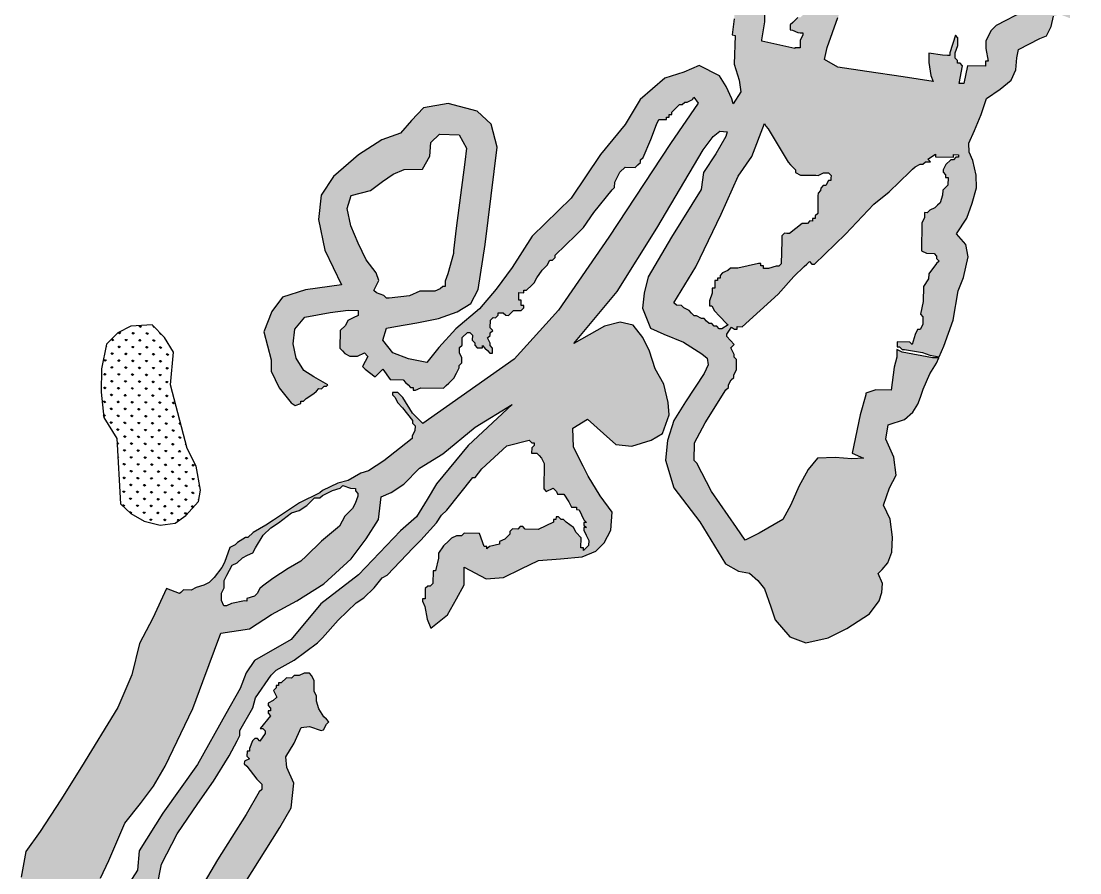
# Model space of a CAD drawing. Header units: metres. Extents: x 266352 to 301042, y 2101789 to 2138568.
# Drawn here: x 288104 to 289769, y 2123890 to 2125230 of the extents above; entities that cross this region are included whole.
import ezdxf

# ---------------------------------------------------------------- set-up
doc = ezdxf.new("R2010")
doc.units = ezdxf.units.M
doc.layers.add('MANGROOVE BUFFER ZONE', color=120, linetype='Continuous')
pattern_1 = [(90, (-71.821667, -6.126432), (-0.0179605122, 0.0179605122), [0.0047625, -0.0311585245]), (45, (-71.821667, -6.126432), (-0.017960512, 0.017960512), [0.0047625, -0.0206375]), (135, (-71.821667, -6.126432), (-0.017960512, -0.017960512), [0.0047625, -0.0206375])]

# ---------------------------------------------------------------- blocks, each defined once
blk = doc.blocks.new('A$Ccdb33366')
at = {"layer": 'MANGROOVE BUFFER ZONE'}
h = blk.add_hatch(dxfattribs=at)
h.set_pattern_fill('GRASS', color=256, scale=0.001)
h.set_pattern_definition(pattern_1)
h.paths.add_polyline_path([(9.5217, 14.2288), (9.5151, 14.2753), (9.4969, 14.3117), (9.5116, 14.357), (9.529, 14.39), (9.5222, 14.4375), (9.5005, 14.484), (9.5055, 14.5214), (9.5481, 14.5357), (9.5693, 14.5554), (9.5825, 14.5757), (9.5891, 14.5944), (9.5957, 14.6156), (9.6123, 14.6556), (9.629, 14.6839), (9.6347, 14.6978), (9.6183, 14.6978), (9.5389, 14.7111), (9.5257, 14.7177), (9.5257, 14.6978), (9.519, 14.6713), (9.5124, 14.6118), (9.4727, 14.6118), (9.4462, 14.6029), (9.4462, 14.5985), (9.433, 14.5456), (9.4131, 14.4462), (9.4429, 14.433), (9.4124, 14.431), (9.3697, 14.4338), (9.3231, 14.431), (9.2993, 14.4015), (9.2756, 14.3569), (9.2556, 14.3085), (9.2357, 14.2705), (9.1749, 14.2334), (9.1384, 14.2145), (9.1153, 14.2476), (9.0491, 14.3403), (9.0093, 14.4131), (9.0027, 14.4198), (9.0027, 14.4661), (9.0292, 14.5191), (9.0822, 14.6051), (9.0888, 14.6118), (9.0888, 14.6184), (9.0954, 14.6316), (9.102, 14.6382), (9.102, 14.6449), (9.1086, 14.6581), (9.1086, 14.6846), (9.102, 14.6912), (9.102, 14.6978), (9.0932, 14.7155), (9.102, 14.7243), (9.0822, 14.7442), (9.0822, 14.7508), (9.0944, 14.7691), (9.102, 14.764), (9.1086, 14.764), (9.1086, 14.7707), (9.1219, 14.7707), (9.2145, 14.8567), (9.2543, 14.9031), (9.2807, 14.9296), (9.2874, 14.9362), (9.294, 14.9428), (9.3006, 14.9362), (9.3072, 14.9362), (9.3867, 15.0156), (9.4595, 15.0951), (9.4992, 15.1282), (9.5257, 15.1547), (9.5521, 15.1811), (9.5588, 15.1878), (9.5654, 15.1944), (9.5786, 15.201), (9.5852, 15.201), (9.5919, 15.2076), (9.6051, 15.2076), (9.5985, 15.2142), (9.6183, 15.2275), (9.6183, 15.2209), (9.6647, 15.2209), (9.6647, 15.2275), (9.6779, 15.2275), (9.6779, 15.2209), (9.6713, 15.2209), (9.6647, 15.2142), (9.6581, 15.2142), (9.6448, 15.201), (9.6382, 15.1878), (9.6382, 15.1811), (9.6448, 15.1745), (9.6448, 15.1679), (9.6514, 15.1679), (9.6514, 15.148), (9.6382, 15.1348), (9.6382, 15.1216), (9.6316, 15.1017), (9.625, 15.0951), (9.6183, 15.0884), (9.6051, 15.0818), (9.5985, 15.0752), (9.5919, 15.0752), (9.5919, 15.062), (9.5852, 15.0487), (9.5852, 14.9759), (9.5985, 14.9693), (9.6183, 14.9693), (9.625, 14.9627), (9.625, 14.956), (9.6316, 14.9494), (9.625, 14.9428), (9.6051, 14.9163), (9.6051, 14.9031), (9.5919, 14.8832), (9.5919, 14.8435), (9.5852, 14.8104), (9.5919, 14.8038), (9.5919, 14.7839), (9.5852, 14.7707), (9.5786, 14.7707), (9.572, 14.7574), (9.5654, 14.7309), (9.5588, 14.7376), (9.5257, 14.7376), (9.5257, 14.7243), (9.5323, 14.7243), (9.5389, 14.7177), (9.5455, 14.7177), (9.5919, 14.7111), (9.6117, 14.7045), (9.6358, 14.7004), (9.6472, 14.7284), (9.6711, 14.7965), (9.6827, 14.8733), (9.6958, 14.9082), (9.7019, 14.935), (9.707, 14.9623), (9.7004, 14.9936), (9.6756, 15.0209), (9.7019, 15.0626), (9.715, 15.102), (9.7262, 15.1415), (9.7247, 15.1748), (9.7156, 15.2132), (9.7054, 15.2345), (9.7044, 15.2577), (9.7181, 15.2911), (9.7348, 15.3332), (9.7484, 15.3747), (9.7839, 15.3996), (9.8117, 15.4233), (9.8239, 15.4506), (9.8259, 15.482), (9.8299, 15.5037), (9.8845, 15.5335), (9.9023, 15.5403), (9.9134, 15.565), (9.9195, 15.5918), (9.9352, 15.5974), (9.9626, 15.5874), (9.9626, 15.6711), (9.9361, 15.6578), (9.9096, 15.6578), (9.8964, 15.6512), (9.8699, 15.6578), (9.8633, 15.6644), (9.8456, 15.6733), (9.8434, 15.6711), (9.8434, 15.6578), (9.8566, 15.638), (9.8566, 15.6247), (9.85, 15.6115), (9.8434, 15.6049), (9.7706, 15.5651), (9.7574, 15.5519), (9.7441, 15.5254), (9.7441, 15.5055), (9.7507, 15.4724), (9.7441, 15.4724), (9.7441, 15.4592), (9.6978, 15.4592), (9.6885, 15.4129), (9.6768, 15.4129), (9.6845, 15.4592), (9.6779, 15.4658), (9.6713, 15.4658), (9.6713, 15.4724), (9.6647, 15.4791), (9.6647, 15.4857), (9.6647, 15.4923), (9.6713, 15.5122), (9.6713, 15.532), (9.6647, 15.5387), (9.6514, 15.4923), (9.6514, 15.4857), (9.6448, 15.4857), (9.6316, 15.4857), (9.5965, 15.4907), (9.5965, 15.4666), (9.6024, 15.4329), (9.6089, 15.4169), (9.5308, 15.4276), (9.4355, 15.44), (9.3603, 15.4506), (9.3254, 15.4696), (9.3314, 15.5015), (9.3585, 15.5797), (9.3692, 15.6116), (9.3621, 15.6518), (9.3526, 15.7301), (9.3538, 15.7815), (9.3431, 15.8206), (9.3372, 15.8567), (9.3408, 15.8886), (9.3988, 15.904), (9.3947, 15.8555), (9.4095, 15.823), (9.4363, 15.7869), (9.5006, 15.7668), (9.4899, 15.7372), (9.4769, 15.7035), (9.4833, 15.6767), (9.5058, 15.6711), (9.5455, 15.6777), (9.5621, 15.6777), (9.5687, 15.7049), (9.5902, 15.7324), (9.6058, 15.7748), (9.601, 15.8005), (9.5837, 15.8346), (9.5526, 15.8489), (9.5107, 15.8567), (9.4727, 15.8564), (9.4793, 15.9094), (9.4793, 15.9558), (9.4793, 15.9624), (9.4793, 15.9756), (9.4727, 15.9822), (9.4661, 15.9822), (9.4131, 15.9756), (9.3006, 15.9756), (9.2807, 15.969), (9.2741, 15.969), (9.2675, 15.9624), (9.2675, 15.9491), (9.2675, 15.8962), (9.2675, 15.7307), (9.2741, 15.6711), (9.2807, 15.6644), (9.2807, 15.6578), (9.2807, 15.638), (9.2807, 15.6115), (9.2807, 15.5982), (9.2807, 15.5916), (9.2741, 15.5916), (9.2675, 15.585), (9.2609, 15.5784), (9.2543, 15.5784), (9.241, 15.5651), (9.2344, 15.5585), (9.2344, 15.5453), (9.241, 15.5453), (9.2543, 15.5387), (9.2609, 15.5387), (9.2675, 15.5387), (9.2675, 15.532), (9.2609, 15.5188), (9.2609, 15.4989), (9.2476, 15.4989), (9.2476, 15.4976), (9.1616, 15.5148), (9.1616, 15.5188), (9.1682, 15.5651), (9.1682, 15.6049), (9.1748, 15.6313), (9.1748, 15.6711), (9.1682, 15.7373), (9.1682, 15.7638), (9.1616, 15.7969), (9.1616, 15.83), (9.1351, 16.0551), (9.1285, 16.0815), (9.1285, 16.1809), (9.1219, 16.1809), (9.1285, 16.2537), (9.1351, 16.3729), (9.1351, 16.406), (9.1484, 16.5185), (9.1616, 16.5715), (9.1814, 16.6443), (9.2013, 16.6774), (9.2079, 16.6906), (9.2278, 16.7171), (9.2741, 16.7767), (9.3006, 16.8032), (9.3403, 16.8363), (9.3668, 16.8562), (9.4065, 16.8893), (9.4727, 16.9224), (9.5455, 16.9555), (9.5521, 16.9555), (9.6448, 16.9886), (9.6514, 16.9952), (9.7309, 17.0151), (9.8302, 17.0482), (9.8897, 17.0746), (9.9162, 17.0879), (9.9626, 17.1053), (9.9626, 17.1876), (9.9493, 17.1806), (9.8765, 17.1541), (9.8236, 17.1276), (9.7507, 17.1011), (9.6183, 17.0548), (9.5455, 17.0349), (9.4396, 16.9886), (9.4264, 16.982), (9.3205, 16.9157), (9.2609, 16.876), (9.2278, 16.8495), (9.1947, 16.8164), (9.1814, 16.7966), (9.1616, 16.7767), (9.155, 16.7701), (9.1417, 16.7502), (9.1351, 16.737), (9.1285, 16.7171), (9.102, 16.6708), (9.0888, 16.6311), (9.0822, 16.598), (9.0755, 16.5582), (9.0689, 16.5516), (9.0557, 16.4986), (9.0491, 16.4589), (9.0424, 16.4126), (9.0358, 16.3662), (9.0292, 16.3265), (9.0226, 16.2802), (9.0226, 16.2007), (9.0292, 16.1345), (9.0424, 16.0418), (9.0557, 15.9359), (9.0557, 15.9293), (9.0689, 15.8498), (9.0755, 15.8167), (9.0888, 15.7373), (9.0888, 15.6512), (9.0888, 15.5718), (9.0842, 15.5303), (9.0919, 15.5288), (9.0906, 15.4537), (9.1037, 15.4127), (9.1083, 15.382), (9.0897, 15.3504), (9.086, 15.3634), (9.0701, 15.3951), (9.0524, 15.423), (8.9994, 15.4493), (8.9593, 15.4313), (8.91, 15.4146), (8.8475, 15.3577), (8.8093, 15.2926), (8.746, 15.2134), (8.6712, 15.0987), (8.5716, 14.9981), (8.5211, 14.9151), (8.4802, 14.8584), (8.4373, 14.8062), (8.3768, 14.7532), (8.333, 14.7039), (8.3023, 14.6648), (8.2548, 14.6731), (8.2138, 14.688), (8.1877, 14.7206), (8.1961, 14.7523), (8.2194, 14.7569), (8.2753, 14.7671), (8.3312, 14.7792), (8.3796, 14.7979), (8.415, 14.8202), (8.4336, 14.8565), (8.4495, 14.974), (8.4765, 15.2283), (8.4606, 15.2879), (8.4234, 15.3214), (8.3479, 15.34), (8.2837, 15.3279), (8.253, 15.2944), (8.225, 15.2609), (8.1766, 15.2423), (8.1161, 15.2023), (8.0518, 15.1446), (8.0211, 15.0962), (8.0145, 15.0326), (8.033, 14.9527), (8.0778, 14.8628), (7.9838, 14.8489), (7.9242, 14.8284), (7.8972, 14.7905), (7.8774, 14.7376), (7.8972, 14.6647), (7.898, 14.6353), (7.9195, 14.592), (7.9509, 14.5541), (7.9616, 14.5472), (7.9767, 14.5522), (7.9767, 14.5588), (7.9833, 14.5588), (7.9899, 14.5654), (8.0098, 14.5787), (8.0164, 14.5853), (8.023, 14.5919), (8.0296, 14.5919), (8.0363, 14.5985), (8.0429, 14.5985), (8.0462, 14.6018), (8.009, 14.6225), (7.9826, 14.6383), (7.9623, 14.67), (7.9544, 14.7078), (7.9579, 14.7457), (7.9833, 14.7773), (8.0495, 14.7905), (8.0958, 14.7971), (8.1223, 14.7971), (8.1223, 14.7839), (8.1091, 14.7773), (8.0958, 14.7707), (8.0892, 14.7574), (8.076, 14.7442), (8.076, 14.6978), (8.0826, 14.6912), (8.0892, 14.6846), (8.1025, 14.678), (8.1223, 14.678), (8.14, 14.6868), (8.1488, 14.678), (8.1356, 14.6515), (8.1422, 14.6449), (8.1687, 14.625), (8.1885, 14.6449), (8.2084, 14.6184), (8.2415, 14.6184), (8.2481, 14.6118), (8.2547, 14.6051), (8.2613, 14.5985), (8.2679, 14.5985), (8.2679, 14.5919), (8.2746, 14.5919), (8.2878, 14.5985), (8.3474, 14.5985), (8.354, 14.6051), (8.3606, 14.6118), (8.3739, 14.625), (8.3805, 14.6382), (8.3871, 14.6515), (8.3871, 14.6581), (8.3937, 14.6647), (8.3937, 14.678), (8.3871, 14.6912), (8.3871, 14.7045), (8.3937, 14.7111), (8.3937, 14.7309), (8.407, 14.7442), (8.4136, 14.7442), (8.4202, 14.7376), (8.4202, 14.7243), (8.4268, 14.7177), (8.4268, 14.7111), (8.4334, 14.7045), (8.4467, 14.7045), (8.4467, 14.7111), (8.4533, 14.7045), (8.4599, 14.6978), (8.4665, 14.6912), (8.4732, 14.6912), (8.4732, 14.7045), (8.4665, 14.7111), (8.4665, 14.7177), (8.4599, 14.7309), (8.4665, 14.7376), (8.4665, 14.7442), (8.4732, 14.7508), (8.4665, 14.7574), (8.4665, 14.7773), (8.4732, 14.7839), (8.4798, 14.7839), (8.4864, 14.7905), (8.4864, 14.7971), (8.4996, 14.7971), (8.5063, 14.7905), (8.5129, 14.7905), (8.5261, 14.8038), (8.546, 14.8038), (8.5526, 14.8104), (8.5526, 14.817), (8.546, 14.817), (8.546, 14.8302), (8.5393, 14.8302), (8.5393, 14.8501), (8.5526, 14.8501), (8.5526, 14.8567), (8.5592, 14.8567), (8.5724, 14.87), (8.5791, 14.8766), (8.5857, 14.8898), (8.5989, 14.9097), (8.6122, 14.9229), (8.6188, 14.9362), (8.6254, 14.9362), (8.632, 14.9428), (8.632, 14.9494), (8.6585, 14.9759), (8.685, 15.0024), (8.7048, 15.0222), (8.7313, 15.062), (8.7777, 15.1216), (8.7843, 15.1282), (8.7843, 15.1414), (8.7975, 15.1679), (8.8108, 15.1811), (8.8372, 15.1811), (8.8439, 15.1878), (8.8505, 15.1944), (8.8505, 15.201), (8.8571, 15.2076), (8.8769, 15.254), (8.8902, 15.2937), (8.8968, 15.3069), (8.9167, 15.3069), (8.9167, 15.3136), (8.9233, 15.3136), (8.9233, 15.3202), (8.9299, 15.3202), (8.9299, 15.3268), (8.9365, 15.3334), (8.9431, 15.34), (8.9498, 15.3467), (8.9564, 15.3467), (8.963, 15.3533), (8.9696, 15.3533), (8.9829, 15.3599), (8.9862, 15.3665), (8.9979, 15.3506), (8.9279, 15.2445), (8.771, 14.9984), (8.6436, 14.8059), (8.5301, 14.6764), (8.2944, 14.5058), (8.2878, 14.5125), (8.2679, 14.5323), (8.2415, 14.572), (8.2282, 14.5853), (8.215, 14.5853), (8.215, 14.5787), (8.2216, 14.572), (8.2282, 14.5588), (8.2415, 14.5456), (8.2679, 14.5125), (8.2679, 14.5058), (8.2746, 14.4992), (8.2746, 14.486), (8.2679, 14.4727), (8.2679, 14.4661), (8.2348, 14.4396), (8.1951, 14.4065), (8.1554, 14.38), (8.1356, 14.3734), (8.1025, 14.3536), (8.076, 14.3469), (8.0363, 14.3271), (8.0296, 14.3205), (7.9767, 14.294), (7.9105, 14.2476), (7.8906, 14.2344), (7.8575, 14.2145), (7.8443, 14.2013), (7.8377, 14.2013), (7.8178, 14.188), (7.8112, 14.1814), (7.798, 14.1748), (7.7847, 14.1351), (7.7781, 14.1218), (7.7582, 14.0954), (7.745, 14.0821), (7.7318, 14.0755), (7.7119, 14.0689), (7.6987, 14.0622), (7.6788, 14.0622), (7.6722, 14.0556), (7.6689, 14.0523), (7.6345, 14.0647), (7.6001, 13.9876), (7.5666, 13.9207), (7.548, 13.8389), (7.5127, 13.7534), (7.4205, 13.5975), (7.3684, 13.5102), (7.3154, 13.4274), (7.2792, 13.3745), (7.2682, 13.3073), (7.2816, 13.2479), (7.3424, 13.2425), (7.3959, 13.2476), (7.442, 13.265), (7.475, 13.3082), (7.4959, 13.3542), (7.5359, 13.4527), (7.5759, 13.5038), (7.6085, 13.5494), (7.6382, 13.6024), (7.7081, 13.7535), (7.7332, 13.8241), (7.778, 13.9508), (7.8524, 13.9638), (7.9091, 14.0019), (7.9742, 14.0382), (8.044, 14.0837), (8.1137, 14.1497), (8.1518, 14.2027), (8.1834, 14.2538), (8.1892, 14.3127), (8.2152, 14.3247), (8.2477, 14.347), (8.2877, 14.3889), (8.3482, 14.427), (8.4309, 14.4976), (8.5267, 14.5589), (8.4133, 14.4502), (8.3332, 14.3487), (8.309, 14.3078), (8.2821, 14.2622), (8.2411, 14.225), (8.134, 14.1085), (8.0364, 14.0314), (7.961, 13.9375), (7.8661, 13.8813), (7.8456, 13.8488), (7.8308, 13.8079), (7.7945, 13.741), (7.7229, 13.6081), (7.6344, 13.4796), (7.5739, 13.3811), (7.5711, 13.33), (7.5418, 13.2839), (7.511, 13.2064), (7.4708, 13.1509), (7.4657, 13.1439), (7.6366, 13.0606), (7.6722, 13.1023), (7.7179, 13.18), (7.7669, 13.2161), (7.8509, 13.3009), (7.939, 13.4475), (7.968, 13.4993), (7.9736, 13.5636), (7.9551, 13.6038), (7.9519, 13.6319), (7.9728, 13.668), (7.9905, 13.709), (8.0122, 13.7114), (8.0429, 13.7014), (8.049, 13.7038), (8.0561, 13.718), (8.0627, 13.7246), (8.0561, 13.7312), (8.0495, 13.7378), (8.0363, 13.7577), (8.0296, 13.7776), (8.0296, 13.7908), (8.023, 13.804), (8.023, 13.8305), (8.0164, 13.8438), (8.0098, 13.8504), (7.9965, 13.8504), (7.9833, 13.8438), (7.9701, 13.8438), (7.9634, 13.8371), (7.9502, 13.8371), (7.937, 13.8239), (7.9303, 13.8239), (7.9303, 13.8173), (7.9237, 13.8173), (7.9237, 13.8107), (7.9171, 13.804), (7.9259, 13.7864), (7.9171, 13.7776), (7.9039, 13.7709), (7.9039, 13.7643), (7.9105, 13.7577), (7.9105, 13.7511), (7.9039, 13.7511), (7.9039, 13.7445), (7.9105, 13.7378), (7.884, 13.7047), (7.8906, 13.7047), (7.8972, 13.6981), (7.8972, 13.6915), (7.884, 13.6716), (7.8774, 13.6783), (7.8708, 13.6783), (7.8642, 13.6716), (7.8575, 13.6518), (7.8575, 13.6451), (7.8509, 13.6451), (7.8509, 13.6319), (7.8575, 13.6253), (7.8443, 13.6187), (7.8443, 13.612), (7.8509, 13.6054), (7.8774, 13.5723), (7.8906, 13.5591), (7.8906, 13.5458), (7.884, 13.5392), (7.8509, 13.4796), (7.7781, 13.3605), (7.745, 13.3009), (7.7384, 13.2943), (7.7318, 13.2876), (7.6854, 13.2876), (7.6722, 13.2744), (7.6589, 13.2545), (7.655, 13.2427), (7.6234, 13.2542), (7.6213, 13.2852), (7.6325, 13.3472), (7.6722, 13.4267), (7.7251, 13.5061), (7.7649, 13.5657), (7.8046, 13.6319), (7.8244, 13.6716), (7.8311, 13.6849), (7.8311, 13.6981), (7.8642, 13.7577), (7.8708, 13.7842), (7.9105, 13.8438), (7.9237, 13.857), (7.9701, 13.8835), (8.0296, 13.9298), (8.0429, 13.9431), (8.0826, 13.9894), (8.1289, 14.0358), (8.1488, 14.049), (8.1753, 14.0755), (8.1951, 14.102), (8.2084, 14.1086), (8.2746, 14.1814), (8.2944, 14.2013), (8.3341, 14.2476), (8.3474, 14.2675), (8.3606, 14.2807), (8.4268, 14.3668), (8.4334, 14.3668), (8.45, 14.39), (8.5143, 14.4504), (8.5724, 14.4661), (8.5791, 14.4595), (8.5857, 14.4595), (8.5857, 14.4529), (8.5791, 14.4462), (8.5791, 14.433), (8.5923, 14.433), (8.5989, 14.4264), (8.6055, 14.4198), (8.6122, 14.4065), (8.6122, 14.3403), (8.6188, 14.3337), (8.6364, 14.3425), (8.6453, 14.3337), (8.6486, 14.3271), (8.6651, 14.3271), (8.6784, 14.3072), (8.685, 14.294), (8.6982, 14.294), (8.6982, 14.2874), (8.7048, 14.2874), (8.7181, 14.2609), (8.7247, 14.2542), (8.7181, 14.2542), (8.7181, 14.2476), (8.7247, 14.241), (8.7181, 14.241), (8.7181, 14.2344), (8.7247, 14.2211), (8.7313, 14.2079), (8.7313, 14.1947), (8.7247, 14.188), (8.7181, 14.1814), (8.7181, 14.188), (8.7115, 14.188), (8.7115, 14.2145), (8.6982, 14.2278), (8.6916, 14.241), (8.6717, 14.2542), (8.6651, 14.2609), (8.6585, 14.2609), (8.6519, 14.2675), (8.6453, 14.2675), (8.6453, 14.2609), (8.6386, 14.2609), (8.6386, 14.2542), (8.5989, 14.2344), (8.5658, 14.2344), (8.5592, 14.241), (8.5526, 14.241), (8.546, 14.2344), (8.5327, 14.2344), (8.5261, 14.2278), (8.5261, 14.2211), (8.5195, 14.2145), (8.5129, 14.2079), (8.4996, 14.2013), (8.4996, 14.1947), (8.4732, 14.188), (8.4665, 14.1814), (8.4665, 14.188), (8.4599, 14.188), (8.4467, 14.2211), (8.407, 14.2211), (8.4003, 14.2145), (8.3871, 14.2145), (8.3739, 14.2079), (8.3672, 14.2013), (8.354, 14.188), (8.3408, 14.1682), (8.3408, 14.1549), (8.3341, 14.1218), (8.3275, 14.1218), (8.3275, 14.0887), (8.3209, 14.0821), (8.3143, 14.0821), (8.3077, 14.0755), (8.3077, 14.049), (8.301, 14.049), (8.301, 14.0424), (8.3077, 14.0291), (8.3143, 13.996), (8.3242, 13.9729), (8.3672, 14.0084), (8.3897, 14.0502), (8.409, 14.0872), (8.4082, 14.133), (8.4661, 14.1032), (8.5111, 14.1073), (8.5569, 14.1306), (8.6019, 14.1531), (8.659, 14.1587), (8.7153, 14.1651), (8.7507, 14.1804), (8.7718, 14.2024), (8.7887, 14.2354), (8.7911, 14.282), (8.7597, 14.3246), (8.7276, 14.3752), (8.7139, 14.4009), (8.6882, 14.4499), (8.6858, 14.4997), (8.7235, 14.5231), (8.7654, 14.4864), (8.7983, 14.4588), (8.8393, 14.4547), (8.89, 14.4716), (8.919, 14.4888), (8.9351, 14.5379), (8.9326, 14.57), (8.9206, 14.6174), (8.8973, 14.6576), (8.882, 14.7034), (8.8635, 14.738), (8.8378, 14.7701), (8.8041, 14.7773), (8.7639, 14.7662), (8.6842, 14.7203), (8.7949, 14.8568), (8.8957, 15.0235), (9.0135, 15.2292), (9.0384, 15.2649), (9.0556, 15.2785), (9.0744, 15.2778), (9.0718, 15.2654), (9.046, 15.2194), (9.0146, 15.1709), (9.0095, 15.1264), (8.9347, 15.0013), (8.8754, 14.8964), (8.8653, 14.8541), (8.8618, 14.8145), (8.883, 14.7629), (8.9184, 14.7483), (8.9695, 14.7275), (9.0181, 14.6981), (9.0318, 14.6875), (9.0353, 14.6698), (9.0247, 14.6471), (8.9771, 14.5725), (8.9478, 14.5235), (8.9321, 14.4709), (8.9276, 14.4202), (8.9508, 14.3479), (9.0196, 14.2604), (9.0885, 14.1524), (9.1224, 14.1337), (9.1512, 14.1292), (9.1729, 14.11), (9.1912, 14.0887), (9.2079, 14.0424), (9.22, 14.0084), (9.2589, 13.9649), (9.3006, 13.9497), (9.3586, 13.9639), (9.4066, 13.9886), (9.4651, 14.0281), (9.4893, 14.062), (9.4959, 14.0843), (9.4974, 14.108), (9.4863, 14.1333), (9.4964, 14.1444), (9.5106, 14.1616), (9.5207, 14.1899)])
h.paths.add_polyline_path([(9.0689, 14.764), (9.0623, 14.764), (9.0557, 14.7707), (9.0491, 14.7707), (9.0424, 14.7773), (9.0358, 14.7773), (9.0292, 14.7839), (9.0226, 14.7905), (9.016, 14.7905), (9.0027, 14.7971), (8.9961, 14.7971), (8.9895, 14.8038), (8.9829, 14.8104), (8.9696, 14.817), (8.963, 14.8236), (8.9498, 14.8236), (8.9431, 14.8302), (8.9989, 14.9242), (9.0628, 15.0626), (9.1054, 15.1629), (9.1404, 15.2146), (9.1715, 15.3003), (9.1748, 15.2937), (9.1814, 15.2871), (9.2344, 15.201), (9.241, 15.1944), (9.2543, 15.1811), (9.2543, 15.1745), (9.2675, 15.1679), (9.2741, 15.1679), (9.2807, 15.1679), (9.2874, 15.1679), (9.294, 15.1679), (9.3006, 15.1679), (9.3072, 15.1679), (9.3138, 15.1679), (9.3271, 15.1745), (9.3337, 15.1745), (9.3403, 15.1745), (9.3469, 15.1679), (9.3469, 15.1613), (9.3469, 15.1547), (9.3403, 15.1547), (9.3337, 15.1414), (9.3271, 15.1414), (9.3205, 15.1348), (9.3205, 15.1282), (9.3138, 15.1216), (9.3138, 15.1149), (9.3138, 15.1017), (9.3138, 15.0951), (9.3138, 15.0884), (9.3138, 15.0818), (9.3138, 15.0752), (9.3138, 15.0686), (9.3072, 15.062), (9.3072, 15.0553), (9.3006, 15.0553), (9.3006, 15.0487), (9.294, 15.0487), (9.2874, 15.0421), (9.2741, 15.0421), (9.241, 15.0156), (9.2344, 15.0156), (9.2278, 15.0156), (9.2212, 15.009), (9.2212, 15.0024), (9.2212, 14.9958), (9.2212, 14.9362), (9.2145, 14.9296), (9.2079, 14.9296), (9.1881, 14.9229), (9.1814, 14.9229), (9.1748, 14.9229), (9.1748, 14.9296), (9.1682, 14.9296), (9.1682, 14.9362), (9.1616, 14.9362), (9.1086, 14.9229), (9.102, 14.9229), (9.0954, 14.9229), (9.0888, 14.9229), (9.0822, 14.9163), (9.0689, 14.9097), (9.0623, 14.9031), (9.0623, 14.8964), (9.0557, 14.8964), (9.0557, 14.8898), (9.0491, 14.8898), (9.0491, 14.8766), (9.0491, 14.87), (9.0424, 14.87), (9.0424, 14.8633), (9.0424, 14.8567), (9.0358, 14.8369), (9.0358, 14.8302), (9.0358, 14.8236), (9.0424, 14.8236), (9.0491, 14.8104), (9.0623, 14.7971), (9.0822, 14.7773), (9.0855, 14.7751)], flags=16)
h.paths.add_polyline_path([(8.3474, 14.8633), (8.3408, 14.8633), (8.3341, 14.8567), (8.3209, 14.8501), (8.3077, 14.8501), (8.2944, 14.8501), (8.2878, 14.8501), (8.2812, 14.8501), (8.2547, 14.8369), (8.2018, 14.8302), (8.1951, 14.8302), (8.1885, 14.8369), (8.1687, 14.8435), (8.162, 14.8501), (8.1746, 14.8757), (8.1675, 14.8955), (8.1406, 14.9296), (8.1193, 14.9721), (8.0995, 15.0174), (8.0892, 15.062), (8.0986, 15.0966), (8.1491, 15.1096), (8.1803, 15.1337), (8.2072, 15.1535), (8.2356, 15.1663), (8.2838, 15.1677), (8.3023, 15.2017), (8.3037, 15.2371), (8.3264, 15.2598), (8.3774, 15.2584), (8.397, 15.2242), (8.3937, 15.1878), (8.3739, 15.0156), (8.3672, 14.956), (8.3672, 14.9494), (8.354, 14.8964), (8.3474, 14.8766)], flags=16)
h.paths.add_polyline_path([(8.1289, 14.3138), (8.1223, 14.294), (8.1157, 14.2807), (8.0958, 14.2609), (8.0826, 14.2344), (8.0363, 14.1947), (7.9965, 14.1549), (7.9833, 14.1417), (7.9502, 14.1218), (7.9105, 14.0954), (7.884, 14.0755), (7.8774, 14.0689), (7.8708, 14.0556), (7.8642, 14.049), (7.8443, 14.0424), (7.8443, 14.0358), (7.8377, 14.0358), (7.8046, 14.0291), (7.7913, 14.0225), (7.7847, 14.0225), (7.7781, 14.0358), (7.7781, 14.0424), (7.7781, 14.0556), (7.7847, 14.0689), (7.7847, 14.0887), (7.7913, 14.102), (7.798, 14.1152), (7.8046, 14.1285), (7.8178, 14.1351), (7.8311, 14.1483), (7.8443, 14.1549), (7.8575, 14.1616), (7.8642, 14.1748), (7.884, 14.2079), (7.9039, 14.2278), (7.9237, 14.241), (7.9568, 14.2675), (7.9767, 14.2741), (7.9965, 14.2874), (8.0164, 14.3072), (8.0296, 14.3072), (8.0363, 14.3138), (8.0627, 14.3271), (8.0826, 14.3337), (8.0892, 14.3403), (8.1091, 14.3337), (8.1223, 14.3337), (8.1223, 14.3271), (8.1289, 14.3205)], flags=16)
h = blk.add_hatch(dxfattribs=at)
h.set_pattern_fill('GRASS', color=256, scale=0.001)
h.set_pattern_definition(pattern_1)
h.paths.add_polyline_path([(7.5387, 14.2591), (7.5739, 14.2392), (7.6155, 14.2298), (7.6548, 14.2357), (7.6818, 14.2562), (7.714, 14.2931), (7.7193, 14.323), (7.7064, 14.3853), (7.6824, 14.431), (7.6363, 14.5955), (7.6431, 14.6808), (7.6192, 14.7189), (7.5861, 14.7508), (7.5311, 14.747), (7.4971, 14.7287), (7.4687, 14.6988), (7.4567, 14.6346), (7.4567, 14.5734), (7.4642, 14.5077), (7.499, 14.4538), (7.5115, 14.2841)])
h = blk.add_hatch(dxfattribs=at)
h.set_pattern_fill('GRASS', color=256, scale=0.001)
h.set_pattern_definition(pattern_1)
h.paths.add_polyline_path([(7.5387, 14.2591), (7.5739, 14.2392), (7.6155, 14.2298), (7.6548, 14.2357), (7.6818, 14.2562), (7.714, 14.2931), (7.7193, 14.323), (7.7064, 14.3853), (7.6824, 14.431), (7.6363, 14.5955), (7.6431, 14.6808), (7.6192, 14.7189), (7.5861, 14.7508), (7.5311, 14.747), (7.4971, 14.7287), (7.4687, 14.6988), (7.4567, 14.6346), (7.4567, 14.5734), (7.4642, 14.5077), (7.499, 14.4538), (7.5115, 14.2841)])
for points in [[(9.8434, 15.6049), (9.7706, 15.5651), (9.7574, 15.5519), (9.7441, 15.5254), (9.7441, 15.5055), (9.7507, 15.4724), (9.7441, 15.4724), (9.7441, 15.4592), (9.6978, 15.4592), (9.6885, 15.4129), (9.6768, 15.4129), (9.6845, 15.4592), (9.6779, 15.4658), (9.6713, 15.4658), (9.6713, 15.4724), (9.6647, 15.4791), (9.6647, 15.4857), (9.6647, 15.4923), (9.6713, 15.5122), (9.6713, 15.532), (9.6647, 15.5387), (9.6514, 15.4923), (9.6514, 15.4857), (9.6448, 15.4857), (9.6316, 15.4857), (9.5965, 15.4907), (9.5965, 15.4666), (9.6024, 15.4329), (9.6089, 15.4169), (9.5308, 15.4276), (9.4355, 15.44), (9.3603, 15.4506), (9.3254, 15.4696), (9.3314, 15.5015), (9.3585, 15.5797)], [(9.2543, 15.5784), (9.241, 15.5651), (9.2344, 15.5585), (9.2344, 15.5453), (9.241, 15.5453), (9.2543, 15.5387), (9.2609, 15.5387), (9.2675, 15.5387), (9.2675, 15.532), (9.2609, 15.5188), (9.2609, 15.4989), (9.2476, 15.4989), (9.2476, 15.4976), (9.1616, 15.5148), (9.1616, 15.5188), (9.1682, 15.5651), (9.1682, 15.6049)], [(9.0888, 15.5718), (9.0842, 15.5303), (9.0919, 15.5288), (9.0906, 15.4537), (9.1037, 15.4127), (9.1083, 15.382), (9.0897, 15.3504), (9.086, 15.3634), (9.0701, 15.3951), (9.0524, 15.423), (8.9994, 15.4493), (8.9593, 15.4313), (8.91, 15.4146), (8.8475, 15.3577), (8.8093, 15.2926), (8.746, 15.2134), (8.6712, 15.0987), (8.5716, 14.9981), (8.5211, 14.9151), (8.4802, 14.8584), (8.4373, 14.8062), (8.3768, 14.7532), (8.333, 14.7039), (8.3023, 14.6648), (8.2548, 14.6731), (8.2138, 14.688), (8.1877, 14.7206), (8.1961, 14.7523), (8.2194, 14.7569), (8.2753, 14.7671), (8.3312, 14.7792), (8.3796, 14.7979), (8.415, 14.8202), (8.4336, 14.8565), (8.4495, 14.974), (8.4765, 15.2283), (8.4606, 15.2879), (8.4234, 15.3214), (8.3479, 15.34), (8.2837, 15.3279), (8.253, 15.2944), (8.225, 15.2609), (8.1766, 15.2423), (8.1161, 15.2023), (8.0518, 15.1446), (8.0211, 15.0962), (8.0145, 15.0326), (8.033, 14.9527), (8.0778, 14.8628), (7.9838, 14.8489), (7.9242, 14.8284), (7.8972, 14.7905), (7.8774, 14.7376), (7.8972, 14.6647), (7.898, 14.6353), (7.9195, 14.592), (7.9509, 14.5541), (7.9616, 14.5472), (7.9767, 14.5522), (7.9767, 14.5588), (7.9833, 14.5588), (7.9899, 14.5654), (8.0098, 14.5787), (8.0164, 14.5853), (8.023, 14.5919), (8.0296, 14.5919), (8.0363, 14.5985), (8.0429, 14.5985), (8.0462, 14.6018), (8.009, 14.6225), (7.9826, 14.6383), (7.9623, 14.67), (7.9544, 14.7078), (7.9579, 14.7457), (7.9833, 14.7773), (8.0495, 14.7905), (8.0958, 14.7971), (8.1223, 14.7971), (8.1223, 14.7839), (8.1091, 14.7773), (8.0958, 14.7707), (8.0892, 14.7574), (8.076, 14.7442), (8.076, 14.6978), (8.0826, 14.6912), (8.0892, 14.6846), (8.1025, 14.678), (8.1223, 14.678), (8.14, 14.6868), (8.1488, 14.678), (8.1356, 14.6515), (8.1422, 14.6449), (8.1687, 14.625), (8.1885, 14.6449), (8.2084, 14.6184), (8.2415, 14.6184), (8.2481, 14.6118), (8.2547, 14.6051), (8.2613, 14.5985), (8.2679, 14.5985), (8.2679, 14.5919), (8.2746, 14.5919), (8.2878, 14.5985), (8.3474, 14.5985), (8.354, 14.6051), (8.3606, 14.6118), (8.3739, 14.625), (8.3805, 14.6382), (8.3871, 14.6515), (8.3871, 14.6581), (8.3937, 14.6647), (8.3937, 14.678), (8.3871, 14.6912), (8.3871, 14.7045), (8.3937, 14.7111), (8.3937, 14.7309), (8.407, 14.7442), (8.4136, 14.7442), (8.4202, 14.7376), (8.4202, 14.7243), (8.4268, 14.7177), (8.4268, 14.7111), (8.4334, 14.7045), (8.4467, 14.7045), (8.4467, 14.7111), (8.4533, 14.7045), (8.4599, 14.6978), (8.4665, 14.6912), (8.4732, 14.6912), (8.4732, 14.7045), (8.4665, 14.7111), (8.4665, 14.7177), (8.4599, 14.7309), (8.4665, 14.7376), (8.4665, 14.7442), (8.4732, 14.7508), (8.4665, 14.7574), (8.4665, 14.7773), (8.4732, 14.7839), (8.4798, 14.7839), (8.4864, 14.7905), (8.4864, 14.7971), (8.4996, 14.7971), (8.5063, 14.7905), (8.5129, 14.7905), (8.5261, 14.8038), (8.546, 14.8038), (8.5526, 14.8104), (8.5526, 14.817), (8.546, 14.817), (8.546, 14.8302), (8.5393, 14.8302), (8.5393, 14.8501), (8.5526, 14.8501), (8.5526, 14.8567), (8.5592, 14.8567), (8.5724, 14.87), (8.5791, 14.8766), (8.5857, 14.8898), (8.5989, 14.9097), (8.6122, 14.9229), (8.6188, 14.9362), (8.6254, 14.9362), (8.632, 14.9428), (8.632, 14.9494), (8.6585, 14.9759), (8.685, 15.0024), (8.7048, 15.0222), (8.7313, 15.062), (8.7777, 15.1216), (8.7843, 15.1282), (8.7843, 15.1414), (8.7975, 15.1679), (8.8108, 15.1811), (8.8372, 15.1811), (8.8439, 15.1878), (8.8505, 15.1944), (8.8505, 15.201), (8.8571, 15.2076), (8.8769, 15.254), (8.8902, 15.2937), (8.8968, 15.3069), (8.9167, 15.3069), (8.9167, 15.3136), (8.9233, 15.3136), (8.9233, 15.3202), (8.9299, 15.3202), (8.9299, 15.3268), (8.9365, 15.3334), (8.9431, 15.34), (8.9498, 15.3467), (8.9564, 15.3467), (8.963, 15.3533), (8.9696, 15.3533), (8.9829, 15.3599), (8.9862, 15.3665), (8.9979, 15.3506), (8.9279, 15.2445), (8.771, 14.9984), (8.6436, 14.8059), (8.5301, 14.6764), (8.2944, 14.5058), (8.2878, 14.5125), (8.2679, 14.5323), (8.2415, 14.572), (8.2282, 14.5853), (8.215, 14.5853), (8.215, 14.5787), (8.2216, 14.572), (8.2282, 14.5588), (8.2415, 14.5456), (8.2679, 14.5125), (8.2679, 14.5058), (8.2746, 14.4992), (8.2746, 14.486), (8.2679, 14.4727), (8.2679, 14.4661), (8.2348, 14.4396), (8.1951, 14.4065), (8.1554, 14.38), (8.1356, 14.3734), (8.1025, 14.3536), (8.076, 14.3469), (8.0363, 14.3271), (8.0296, 14.3205), (7.9767, 14.294), (7.9105, 14.2476), (7.8906, 14.2344), (7.8575, 14.2145), (7.8443, 14.2013), (7.8377, 14.2013), (7.8178, 14.188), (7.8112, 14.1814), (7.798, 14.1748), (7.7847, 14.1351), (7.7781, 14.1218), (7.7582, 14.0954), (7.745, 14.0821), (7.7318, 14.0755), (7.7119, 14.0689), (7.6987, 14.0622), (7.6788, 14.0622), (7.6722, 14.0556), (7.6689, 14.0523), (7.6345, 14.0647), (7.6001, 13.9876), (7.5666, 13.9207), (7.548, 13.8389), (7.5127, 13.7534), (7.4205, 13.5975), (7.3684, 13.5102), (7.3154, 13.4274), (7.2792, 13.3745), (7.2682, 13.3073)], [(7.475, 13.3082), (7.4959, 13.3542), (7.5359, 13.4527), (7.5759, 13.5038), (7.6085, 13.5494), (7.6382, 13.6024), (7.7081, 13.7535), (7.7332, 13.8241), (7.778, 13.9508), (7.8524, 13.9638), (7.9091, 14.0019), (7.9742, 14.0382), (8.044, 14.0837), (8.1137, 14.1497), (8.1518, 14.2027), (8.1834, 14.2538), (8.1892, 14.3127), (8.2152, 14.3247), (8.2477, 14.347), (8.2877, 14.3889), (8.3482, 14.427), (8.4309, 14.4976), (8.5267, 14.5589), (8.4133, 14.4502), (8.3332, 14.3487), (8.309, 14.3078), (8.2821, 14.2622), (8.2411, 14.225), (8.134, 14.1085), (8.0364, 14.0314), (7.961, 13.9375), (7.8661, 13.8813), (7.8456, 13.8488), (7.8308, 13.8079), (7.7945, 13.741), (7.7229, 13.6081), (7.6344, 13.4796), (7.5739, 13.3811), (7.5711, 13.33), (7.5418, 13.2839)], [(7.8509, 13.3009), (7.939, 13.4475), (7.968, 13.4993), (7.9736, 13.5636), (7.9551, 13.6038), (7.9519, 13.6319), (7.9728, 13.668), (7.9905, 13.709), (8.0122, 13.7114), (8.0429, 13.7014), (8.049, 13.7038), (8.0561, 13.718), (8.0627, 13.7246), (8.0561, 13.7312), (8.0495, 13.7378), (8.0363, 13.7577), (8.0296, 13.7776), (8.0296, 13.7908), (8.023, 13.804), (8.023, 13.8305), (8.0164, 13.8438), (8.0098, 13.8504), (7.9965, 13.8504), (7.9833, 13.8438), (7.9701, 13.8438), (7.9634, 13.8371), (7.9502, 13.8371), (7.937, 13.8239), (7.9303, 13.8239), (7.9303, 13.8173), (7.9237, 13.8173), (7.9237, 13.8107), (7.9171, 13.804), (7.9259, 13.7864), (7.9171, 13.7776), (7.9039, 13.7709), (7.9039, 13.7643), (7.9105, 13.7577), (7.9105, 13.7511), (7.9039, 13.7511), (7.9039, 13.7445), (7.9105, 13.7378), (7.884, 13.7047), (7.8906, 13.7047), (7.8972, 13.6981), (7.8972, 13.6915), (7.884, 13.6716), (7.8774, 13.6783), (7.8708, 13.6783), (7.8642, 13.6716), (7.8575, 13.6518), (7.8575, 13.6451), (7.8509, 13.6451), (7.8509, 13.6319), (7.8575, 13.6253), (7.8443, 13.6187), (7.8443, 13.612), (7.8509, 13.6054), (7.8774, 13.5723), (7.8906, 13.5591), (7.8906, 13.5458), (7.884, 13.5392), (7.8509, 13.4796), (7.7781, 13.3605), (7.745, 13.3009)], [(7.6213, 13.2852), (7.6325, 13.3472), (7.6722, 13.4267), (7.7251, 13.5061), (7.7649, 13.5657), (7.8046, 13.6319), (7.8244, 13.6716), (7.8311, 13.6849), (7.8311, 13.6981), (7.8642, 13.7577), (7.8708, 13.7842), (7.9105, 13.8438), (7.9237, 13.857), (7.9701, 13.8835), (8.0296, 13.9298), (8.0429, 13.9431), (8.0826, 13.9894), (8.1289, 14.0358), (8.1488, 14.049), (8.1753, 14.0755), (8.1951, 14.102), (8.2084, 14.1086), (8.2746, 14.1814), (8.2944, 14.2013), (8.3341, 14.2476), (8.3474, 14.2675), (8.3606, 14.2807), (8.4268, 14.3668), (8.4334, 14.3668), (8.45, 14.39), (8.5143, 14.4504), (8.5724, 14.4661), (8.5791, 14.4595), (8.5857, 14.4595), (8.5857, 14.4529), (8.5791, 14.4462), (8.5791, 14.433), (8.5923, 14.433), (8.5989, 14.4264), (8.6055, 14.4198), (8.6122, 14.4065), (8.6122, 14.3403), (8.6188, 14.3337), (8.6364, 14.3425), (8.6453, 14.3337), (8.6486, 14.3271), (8.6651, 14.3271), (8.6784, 14.3072), (8.685, 14.294), (8.6982, 14.294), (8.6982, 14.2874), (8.7048, 14.2874), (8.7181, 14.2609), (8.7247, 14.2542), (8.7181, 14.2542), (8.7181, 14.2476), (8.7247, 14.241), (8.7181, 14.241), (8.7181, 14.2344), (8.7247, 14.2211), (8.7313, 14.2079), (8.7313, 14.1947), (8.7247, 14.188), (8.7181, 14.1814), (8.7181, 14.188), (8.7115, 14.188), (8.7115, 14.2145), (8.6982, 14.2278), (8.6916, 14.241), (8.6717, 14.2542), (8.6651, 14.2609), (8.6585, 14.2609), (8.6519, 14.2675), (8.6453, 14.2675), (8.6453, 14.2609), (8.6386, 14.2609), (8.6386, 14.2542), (8.5989, 14.2344), (8.5658, 14.2344), (8.5592, 14.241), (8.5526, 14.241), (8.546, 14.2344), (8.5327, 14.2344), (8.5261, 14.2278), (8.5261, 14.2211), (8.5195, 14.2145), (8.5129, 14.2079), (8.4996, 14.2013), (8.4996, 14.1947), (8.4732, 14.188), (8.4665, 14.1814), (8.4665, 14.188), (8.4599, 14.188), (8.4467, 14.2211), (8.407, 14.2211), (8.4003, 14.2145), (8.3871, 14.2145), (8.3739, 14.2079), (8.3672, 14.2013), (8.354, 14.188), (8.3408, 14.1682), (8.3408, 14.1549), (8.3341, 14.1218), (8.3275, 14.1218), (8.3275, 14.0887), (8.3209, 14.0821), (8.3143, 14.0821), (8.3077, 14.0755), (8.3077, 14.049), (8.301, 14.049), (8.301, 14.0424), (8.3077, 14.0291), (8.3143, 13.996), (8.3242, 13.9729), (8.3672, 14.0084), (8.3897, 14.0502), (8.409, 14.0872), (8.4082, 14.133), (8.4661, 14.1032), (8.5111, 14.1073), (8.5569, 14.1306), (8.6019, 14.1531), (8.659, 14.1587), (8.7153, 14.1651), (8.7507, 14.1804), (8.7718, 14.2024), (8.7887, 14.2354), (8.7911, 14.282), (8.7597, 14.3246), (8.7276, 14.3752), (8.7139, 14.4009), (8.6882, 14.4499), (8.6858, 14.4997), (8.7235, 14.5231), (8.7654, 14.4864), (8.7983, 14.4588), (8.8393, 14.4547), (8.89, 14.4716), (8.919, 14.4888), (8.9351, 14.5379), (8.9326, 14.57), (8.9206, 14.6174), (8.8973, 14.6576), (8.882, 14.7034), (8.8635, 14.738), (8.8378, 14.7701), (8.8041, 14.7773), (8.7639, 14.7662), (8.6842, 14.7203), (8.7949, 14.8568), (8.8957, 15.0235), (9.0135, 15.2292), (9.0384, 15.2649), (9.0556, 15.2785), (9.0744, 15.2778), (9.0718, 15.2654), (9.046, 15.2194), (9.0146, 15.1709), (9.0095, 15.1264), (8.9347, 15.0013), (8.8754, 14.8964), (8.8653, 14.8541), (8.8618, 14.8145), (8.883, 14.7629), (8.9184, 14.7483), (8.9695, 14.7275), (9.0181, 14.6981), (9.0318, 14.6875), (9.0353, 14.6698), (9.0247, 14.6471), (8.9771, 14.5725), (8.9478, 14.5235), (8.9321, 14.4709), (8.9276, 14.4202), (8.9508, 14.3479), (9.0196, 14.2604), (9.0885, 14.1524), (9.1224, 14.1337), (9.1512, 14.1292), (9.1729, 14.11), (9.1912, 14.0887), (9.2079, 14.0424), (9.22, 14.0084), (9.2589, 13.9649), (9.3006, 13.9497), (9.3586, 13.9639), (9.4066, 13.9886), (9.4651, 14.0281), (9.4893, 14.062), (9.4959, 14.0843), (9.4974, 14.108), (9.4863, 14.1333), (9.4964, 14.1444), (9.5106, 14.1616), (9.5207, 14.1899), (9.5217, 14.2288), (9.5217, 14.2288), (9.5151, 14.2753), (9.4969, 14.3117), (9.5116, 14.357), (9.529, 14.39), (9.5222, 14.4375), (9.5005, 14.484), (9.5055, 14.5214), (9.5481, 14.5357), (9.5693, 14.5554), (9.5825, 14.5757), (9.5891, 14.5944), (9.5957, 14.6156), (9.6123, 14.6556), (9.629, 14.6839), (9.6347, 14.6978), (9.6183, 14.6978), (9.5389, 14.7111), (9.5257, 14.7177), (9.5257, 14.6978), (9.519, 14.6713), (9.5124, 14.6118), (9.4727, 14.6118), (9.4462, 14.6029), (9.4462, 14.5985), (9.433, 14.5456), (9.4131, 14.4462), (9.4429, 14.433), (9.4124, 14.431), (9.3697, 14.4338), (9.3231, 14.431), (9.2993, 14.4015), (9.2756, 14.3569), (9.2556, 14.3085), (9.2357, 14.2705), (9.1749, 14.2334), (9.1384, 14.2145), (9.1153, 14.2476), (9.0491, 14.3403), (9.0093, 14.4131), (9.0027, 14.4198), (9.0027, 14.4661), (9.0292, 14.5191), (9.0822, 14.6051), (9.0888, 14.6118), (9.0888, 14.6184), (9.0954, 14.6316), (9.102, 14.6382), (9.102, 14.6449), (9.1086, 14.6581), (9.1086, 14.6846), (9.102, 14.6912), (9.102, 14.6978), (9.0932, 14.7155), (9.102, 14.7243), (9.0822, 14.7442), (9.0822, 14.7508), (9.0944, 14.7691), (9.102, 14.764), (9.1086, 14.764), (9.1086, 14.7707), (9.1219, 14.7707), (9.2145, 14.8567), (9.2543, 14.9031), (9.2807, 14.9296), (9.2874, 14.9362), (9.294, 14.9428), (9.3006, 14.9362), (9.3072, 14.9362), (9.3867, 15.0156), (9.4595, 15.0951), (9.4992, 15.1282), (9.5257, 15.1547), (9.5521, 15.1811), (9.5588, 15.1878), (9.5654, 15.1944), (9.5786, 15.201), (9.5852, 15.201), (9.5919, 15.2076), (9.6051, 15.2076), (9.5985, 15.2142), (9.6183, 15.2275), (9.6183, 15.2209), (9.6647, 15.2209), (9.6647, 15.2275), (9.6779, 15.2275), (9.6779, 15.2209), (9.6713, 15.2209), (9.6647, 15.2142), (9.6581, 15.2142), (9.6448, 15.201), (9.6382, 15.1878), (9.6382, 15.1811), (9.6448, 15.1745), (9.6448, 15.1679), (9.6514, 15.1679), (9.6514, 15.148), (9.6382, 15.1348), (9.6382, 15.1216), (9.6316, 15.1017), (9.625, 15.0951), (9.6183, 15.0884), (9.6051, 15.0818), (9.5985, 15.0752), (9.5919, 15.0752), (9.5919, 15.062), (9.5852, 15.0487), (9.5852, 14.9759), (9.5985, 14.9693), (9.6183, 14.9693), (9.625, 14.9627), (9.625, 14.956), (9.6316, 14.9494), (9.625, 14.9428), (9.6051, 14.9163), (9.6051, 14.9031), (9.5919, 14.8832), (9.5919, 14.8435), (9.5852, 14.8104), (9.5919, 14.8038), (9.5919, 14.7839), (9.5852, 14.7707), (9.5786, 14.7707), (9.572, 14.7574), (9.5654, 14.7309), (9.5588, 14.7376), (9.5257, 14.7376), (9.5257, 14.7243), (9.5323, 14.7243), (9.5389, 14.7177), (9.5455, 14.7177), (9.5919, 14.7111), (9.6117, 14.7045), (9.6358, 14.7004), (9.6472, 14.7284), (9.6711, 14.7965), (9.6827, 14.8733), (9.6958, 14.9082), (9.7019, 14.935), (9.707, 14.9623), (9.7004, 14.9936), (9.6756, 15.0209), (9.7019, 15.0626), (9.715, 15.102), (9.7262, 15.1415), (9.7247, 15.1748), (9.7156, 15.2132), (9.7054, 15.2345), (9.7044, 15.2577), (9.7181, 15.2911), (9.7348, 15.3332), (9.7484, 15.3747), (9.7839, 15.3996), (9.8117, 15.4233), (9.8239, 15.4506), (9.8259, 15.482), (9.8299, 15.5037), (9.8845, 15.5335), (9.9023, 15.5403), (9.9134, 15.565), (9.9195, 15.5918)]]:
    blk.add_lwpolyline(points, dxfattribs=at)
for points in [[(9.0689, 14.764), (9.0623, 14.764), (9.0557, 14.7707), (9.0491, 14.7707), (9.0424, 14.7773), (9.0358, 14.7773), (9.0292, 14.7839), (9.0226, 14.7905), (9.016, 14.7905), (9.0027, 14.7971), (8.9961, 14.7971), (8.9895, 14.8038), (8.9829, 14.8104), (8.9696, 14.817), (8.963, 14.8236), (8.9498, 14.8236), (8.9431, 14.8302), (8.9989, 14.9242), (9.0628, 15.0626), (9.1054, 15.1629), (9.1404, 15.2146), (9.1715, 15.3003), (9.1748, 15.2937), (9.1814, 15.2871), (9.2344, 15.201), (9.241, 15.1944), (9.2543, 15.1811), (9.2543, 15.1745), (9.2675, 15.1679), (9.2741, 15.1679), (9.2807, 15.1679), (9.2874, 15.1679), (9.294, 15.1679), (9.3006, 15.1679), (9.3072, 15.1679), (9.3138, 15.1679), (9.3271, 15.1745), (9.3337, 15.1745), (9.3403, 15.1745), (9.3469, 15.1679), (9.3469, 15.1613), (9.3469, 15.1547), (9.3403, 15.1547), (9.3337, 15.1414), (9.3271, 15.1414), (9.3205, 15.1348), (9.3205, 15.1282), (9.3138, 15.1216), (9.3138, 15.1149), (9.3138, 15.1017), (9.3138, 15.0951), (9.3138, 15.0884), (9.3138, 15.0818), (9.3138, 15.0752), (9.3138, 15.0686), (9.3072, 15.062), (9.3072, 15.0553), (9.3006, 15.0553), (9.3006, 15.0487), (9.294, 15.0487), (9.2874, 15.0421), (9.2741, 15.0421), (9.241, 15.0156), (9.2344, 15.0156), (9.2278, 15.0156), (9.2212, 15.009), (9.2212, 15.0024), (9.2212, 14.9958), (9.2212, 14.9362), (9.2145, 14.9296), (9.2079, 14.9296), (9.1881, 14.9229), (9.1814, 14.9229), (9.1748, 14.9229), (9.1748, 14.9296), (9.1682, 14.9296), (9.1682, 14.9362), (9.1616, 14.9362), (9.1086, 14.9229), (9.102, 14.9229), (9.0954, 14.9229), (9.0888, 14.9229), (9.0822, 14.9163), (9.0689, 14.9097), (9.0623, 14.9031), (9.0623, 14.8964), (9.0557, 14.8964), (9.0557, 14.8898), (9.0491, 14.8898), (9.0491, 14.8766), (9.0491, 14.87), (9.0424, 14.87), (9.0424, 14.8633), (9.0424, 14.8567), (9.0358, 14.8369), (9.0358, 14.8302), (9.0358, 14.8236), (9.0424, 14.8236), (9.0491, 14.8104), (9.0623, 14.7971), (9.0822, 14.7773), (9.0855, 14.7751), (9.0689, 14.764)], [(8.3474, 14.8633), (8.3408, 14.8633), (8.3341, 14.8567), (8.3209, 14.8501), (8.3077, 14.8501), (8.2944, 14.8501), (8.2878, 14.8501), (8.2812, 14.8501), (8.2547, 14.8369), (8.2018, 14.8302), (8.1951, 14.8302), (8.1885, 14.8369), (8.1687, 14.8435), (8.162, 14.8501), (8.1746, 14.8757), (8.1675, 14.8955), (8.1406, 14.9296), (8.1193, 14.9721), (8.0995, 15.0174), (8.0892, 15.062), (8.0986, 15.0966), (8.1491, 15.1096), (8.1803, 15.1337), (8.2072, 15.1535), (8.2356, 15.1663), (8.2838, 15.1677), (8.3023, 15.2017), (8.3037, 15.2371), (8.3264, 15.2598), (8.3774, 15.2584), (8.397, 15.2242), (8.3937, 15.1878), (8.3739, 15.0156), (8.3672, 14.956), (8.3672, 14.9494), (8.354, 14.8964), (8.3474, 14.8766), (8.3474, 14.8633)], [(7.5387, 14.2591), (7.5739, 14.2392), (7.6155, 14.2298), (7.6548, 14.2357), (7.6818, 14.2562), (7.714, 14.2931), (7.7193, 14.323), (7.7064, 14.3853), (7.6824, 14.431), (7.6363, 14.5955), (7.6431, 14.6808), (7.6192, 14.7189), (7.5861, 14.7508), (7.5311, 14.747), (7.4971, 14.7287), (7.4687, 14.6988), (7.4567, 14.6346), (7.4567, 14.5734), (7.4642, 14.5077), (7.499, 14.4538), (7.5115, 14.2841), (7.5387, 14.2591)], [(7.5387, 14.2591), (7.5739, 14.2392), (7.6155, 14.2298), (7.6548, 14.2357), (7.6818, 14.2562), (7.714, 14.2931), (7.7193, 14.323), (7.7064, 14.3853), (7.6824, 14.431), (7.6363, 14.5955), (7.6431, 14.6808), (7.6192, 14.7189), (7.5861, 14.7508), (7.5311, 14.747), (7.4971, 14.7287), (7.4687, 14.6988), (7.4567, 14.6346), (7.4567, 14.5734), (7.4642, 14.5077), (7.499, 14.4538), (7.5115, 14.2841), (7.5387, 14.2591)], [(8.1289, 14.3138), (8.1223, 14.294), (8.1157, 14.2807), (8.0958, 14.2609), (8.0826, 14.2344), (8.0363, 14.1947), (7.9965, 14.1549), (7.9833, 14.1417), (7.9502, 14.1218), (7.9105, 14.0954), (7.884, 14.0755), (7.8774, 14.0689), (7.8708, 14.0556), (7.8642, 14.049), (7.8443, 14.0424), (7.8443, 14.0358), (7.8377, 14.0358), (7.8046, 14.0291), (7.7913, 14.0225), (7.7847, 14.0225), (7.7781, 14.0358), (7.7781, 14.0424), (7.7781, 14.0556), (7.7847, 14.0689), (7.7847, 14.0887), (7.7913, 14.102), (7.798, 14.1152), (7.8046, 14.1285), (7.8178, 14.1351), (7.8311, 14.1483), (7.8443, 14.1549), (7.8575, 14.1616), (7.8642, 14.1748), (7.884, 14.2079), (7.9039, 14.2278), (7.9237, 14.241), (7.9568, 14.2675), (7.9767, 14.2741), (7.9965, 14.2874), (8.0164, 14.3072), (8.0296, 14.3072), (8.0363, 14.3138), (8.0627, 14.3271), (8.0826, 14.3337), (8.0892, 14.3403), (8.1091, 14.3337), (8.1223, 14.3337), (8.1223, 14.3271), (8.1289, 14.3205), (8.1289, 14.3138)]]:
    blk.add_lwpolyline(points, close=True, dxfattribs=at)

msp = doc.modelspace()

# ---------------------------------------------------------------- block references
at = {"xscale": 604.2174030490069, "yscale": 604.2174030490069, "zscale": 604.2174030490069, "rotation": 359.0939183652337}
msp.add_blockref('A$Ccdb33366', (283586, 2115913), dxfattribs=at)

doc.saveas('drawing.dxf')
